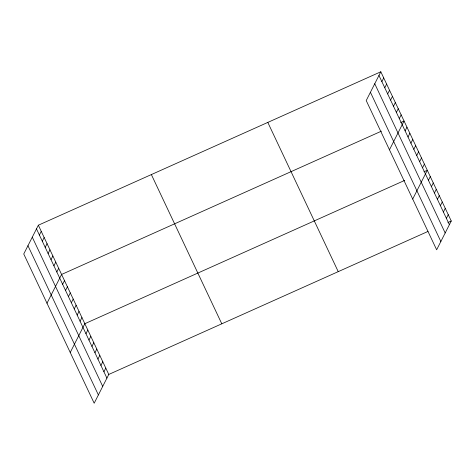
<?xml version="1.0" encoding="UTF-8"?>
<svg xmlns="http://www.w3.org/2000/svg" width="475" height="475" viewBox="0 0 475 475"><rect width="100%" height="100%" fill="white"/><g stroke="black" fill="none" stroke-linecap="round" stroke-linejoin="round"><path stroke-width="0.71" d="M380.819 71.778L366.219 100.558L436.65 249.791L451.25 221.012L380.819 71.778L38.35 225.209L23.75 253.988L94.181 403.222L108.781 374.442L427.981 231.438M39.389 235.042L41.254 231.361M42.293 241.199L44.163 237.518M45.202 247.356L47.067 243.675M48.106 253.513L49.97 249.832M51.009 259.665L52.879 255.989M53.913 265.822L55.783 262.141M56.822 271.979L58.686 268.298M46.989 303.234L61.596 274.455L381.461 131.148M62.629 284.293L64.499 280.612M65.538 290.445L67.403 286.769M68.442 296.602L70.306 292.921M71.345 302.759L73.215 299.078M74.254 308.916L76.119 305.235M77.158 315.073L79.022 311.392M80.061 321.231L81.932 317.549M70.235 352.486L84.835 323.701L404.7 180.399M85.963 333.729L87.827 330.048M88.956 340.07L90.82 336.389M91.948 346.412L93.812 342.73M94.941 352.753L96.811 349.072M97.933 359.094L99.803 355.419M100.926 365.441L102.796 361.76M103.918 371.782L105.788 368.101M381.858 81.611L383.723 77.93M384.762 87.768L386.632 84.087M387.665 93.925L389.536 90.244M390.575 100.082L392.439 96.401M393.478 106.234L395.348 102.558M396.382 112.391L398.252 108.71M399.291 118.548L401.155 114.867M389.458 149.803L404.059 121.024L400.74 122.514M405.098 130.863L406.968 127.181M408.007 137.014L409.872 133.338M410.911 143.171L412.775 139.49M413.814 149.328L415.684 145.647M416.723 155.485L418.588 151.804M419.627 161.643L421.491 157.961M422.53 167.8L424.401 164.118M412.704 199.055L427.304 170.27L423.979 171.76M428.432 180.298L430.297 176.617M431.425 186.639L433.289 182.958M434.417 192.981L436.282 189.299M437.41 199.322L439.274 195.641M440.402 205.663L442.272 201.988M443.395 212.01L445.265 208.329M446.387 218.352L448.258 214.67M447.925 222.502L451.25 221.012M378.955 75.454L449.386 224.693M374.751 83.737L445.182 232.976M370.423 92.275L440.853 241.508M267.805 122.407L338.236 271.647M151.365 174.574L221.795 323.813M38.35 225.209L108.781 374.442M36.486 228.885L106.917 378.124M32.282 237.167L102.713 386.407M27.954 245.706L98.384 394.939"/></g></svg>
